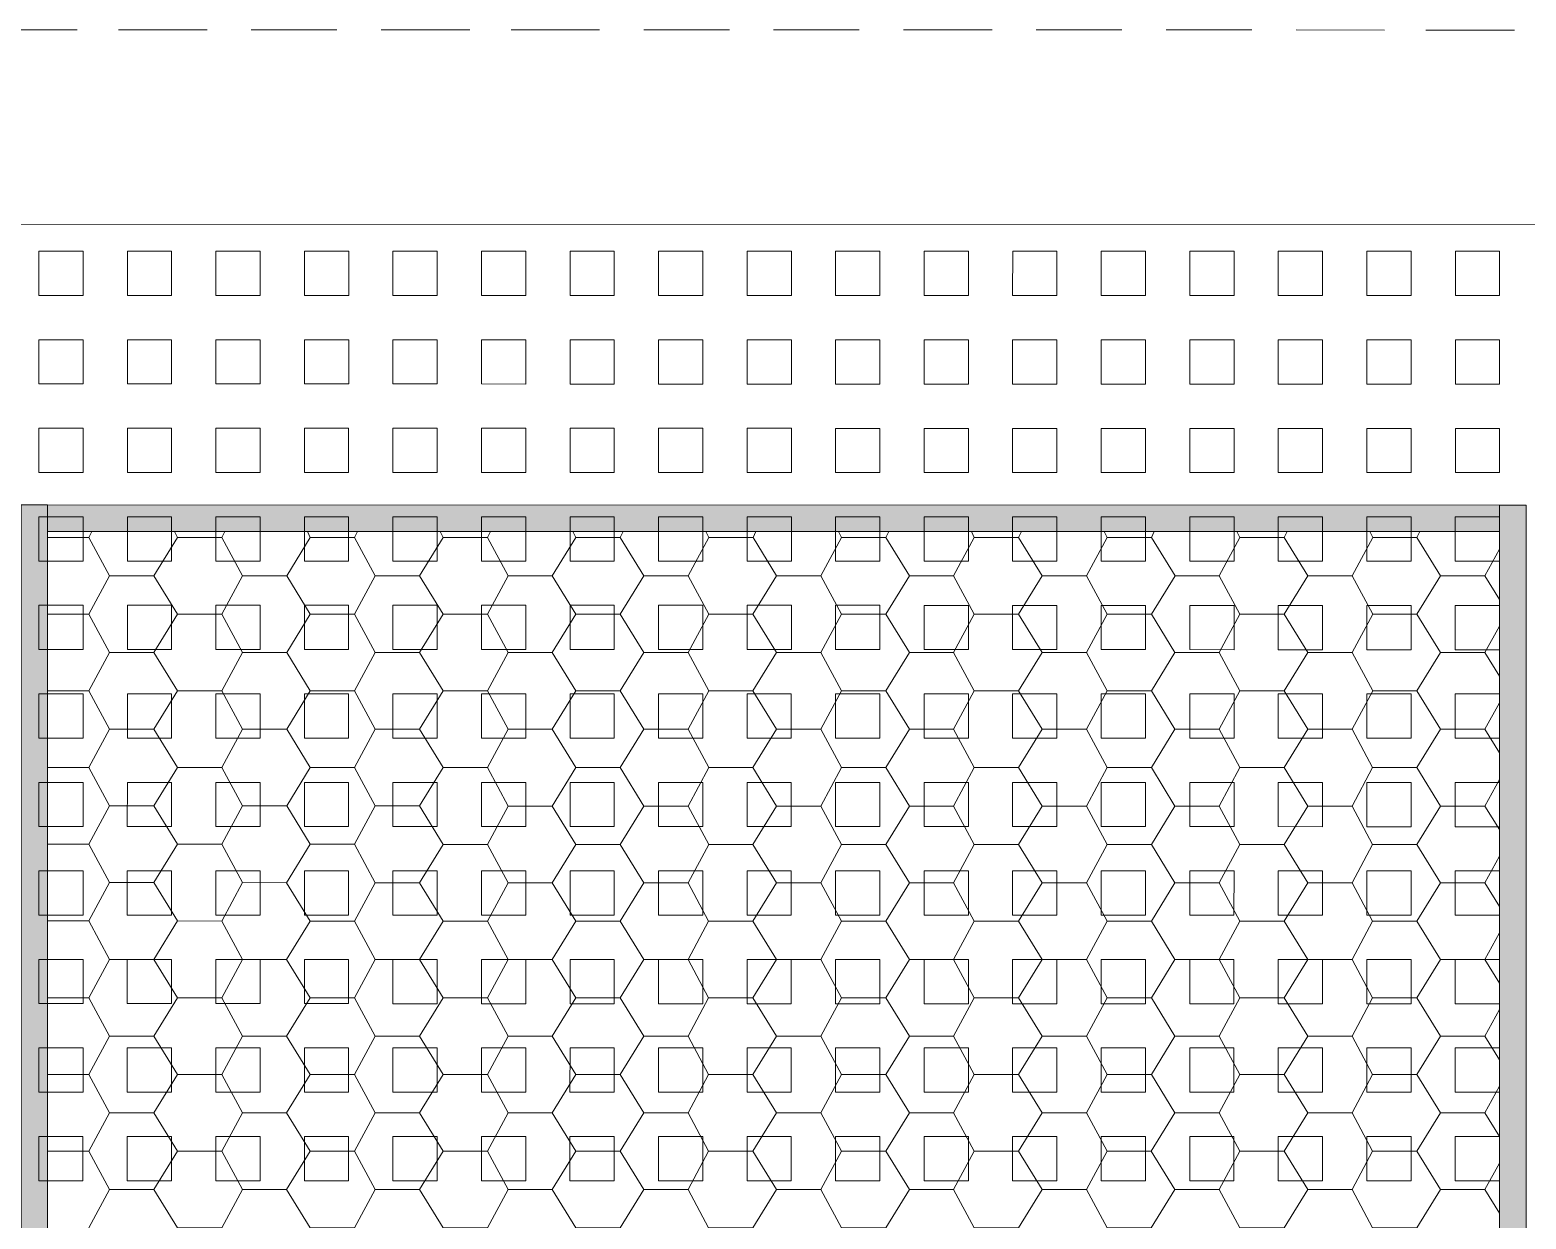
# Model space of a CAD drawing. Extents: x 3377 to 3790, y 1673 to 1846.
# Drawn here: x 3520.336 to 3522.481, y 1763.472 to 1765.177 of the extents above; entities that cross this region are included whole.
import ezdxf

# ---------------------------------------------------------------- set-up
doc = ezdxf.new("R2010")
doc.units = 0
doc.header["$LTSCALE"] = 2
doc.layers.add('PDF7_0', color=7, linetype='Continuous', true_color=0xc6c6c6)
doc.layers.add('PDF7_04-DETALHE', color=7, linetype='Continuous', true_color=0xc6c6c6)

msp = doc.modelspace()

# ---------------------------------------------------------------- linework, layer by layer
at = {"layer": 'PDF7_0', "color": 7, "lineweight": 0}
for points in [[(3520.3231, 1764.4959), (3520.3612, 1764.4959), (3520.3611, 1762.3971), (3520.323, 1762.3971)], [(3520.3611, 1762.3971), (3520.3612, 1764.4959)], [(3522.4431, 1764.4958), (3522.4431, 1764.4577), (3520.3612, 1764.4578), (3520.3612, 1764.4959)], [(3522.4431, 1764.4958), (3522.4812, 1764.4958), (3522.4811, 1762.3969), (3522.443, 1762.3969)]]:
    msp.add_lwpolyline(points, close=True, dxfattribs=at)
msp.add_lwpolyline([(3522.4431, 1764.4958), (3522.443, 1762.3969)], dxfattribs=at)
at = {"layer": 'PDF7_0', "lineweight": 0}
for points in [[(3520.3612, 1764.4494), (3520.4205, 1764.4494), (3520.4501, 1764.3943), (3520.5136, 1764.3943), (3520.5474, 1764.4493)], [(3520.4205, 1764.4494), (3520.4247, 1764.4578)], [(3520.5432, 1764.4578), (3520.5474, 1764.4493), (3520.6109, 1764.4493), (3520.6151, 1764.4578)], [(3520.6109, 1764.4493), (3520.6405, 1764.3943), (3520.704, 1764.3943), (3520.7378, 1764.4493)], [(3520.7336, 1764.4578), (3520.7378, 1764.4493), (3520.8013, 1764.4493), (3520.8055, 1764.4578)], [(3520.8013, 1764.4493), (3520.8309, 1764.3943), (3520.8944, 1764.3943), (3520.9282, 1764.4493)], [(3520.924, 1764.4578), (3520.9282, 1764.4493), (3520.9917, 1764.4493), (3520.996, 1764.4578)], [(3520.9917, 1764.4493), (3521.0213, 1764.3943), (3521.0848, 1764.3943), (3521.1187, 1764.4493)], [(3521.1144, 1764.4578), (3521.1187, 1764.4493), (3521.1821, 1764.4493), (3521.1864, 1764.4578)], [(3521.1821, 1764.4493), (3521.216, 1764.3943), (3521.2795, 1764.3943), (3521.3091, 1764.4493)], [(3521.3048, 1764.4578), (3521.3091, 1764.4493), (3521.3726, 1764.4493), (3521.3768, 1764.4578)], [(3521.3726, 1764.4493), (3521.4064, 1764.3943), (3521.4699, 1764.3943), (3521.4995, 1764.4493)], [(3521.4953, 1764.4577), (3521.4995, 1764.4493), (3521.563, 1764.4493), (3521.5672, 1764.4577)], [(3521.563, 1764.4493), (3521.5968, 1764.3943), (3521.6603, 1764.3943), (3521.6899, 1764.4493)], [(3521.6857, 1764.4577), (3521.6899, 1764.4493), (3521.7534, 1764.4493), (3521.7576, 1764.4577)], [(3521.7534, 1764.4493), (3521.7872, 1764.3943), (3521.8507, 1764.3942), (3521.8803, 1764.4493)], [(3521.8761, 1764.4577), (3521.8803, 1764.4493), (3521.9438, 1764.4493), (3521.948, 1764.4577)], [(3521.9438, 1764.4493), (3521.9777, 1764.3942), (3522.0411, 1764.3942), (3522.0707, 1764.4492)], [(3522.0665, 1764.4577), (3522.0707, 1764.4492), (3522.1342, 1764.4492), (3522.1385, 1764.4577)], [(3522.1342, 1764.4492), (3522.1681, 1764.3942), (3522.2315, 1764.3942), (3522.2612, 1764.4492)], [(3522.2569, 1764.4577), (3522.2612, 1764.4492), (3522.3246, 1764.4492), (3522.3289, 1764.4577)], [(3522.3246, 1764.4492), (3522.3585, 1764.3942), (3522.422, 1764.3942), (3522.4431, 1764.3604)], [(3522.422, 1764.3942), (3522.4431, 1764.4323)], [(3520.4205, 1764.3393), (3520.4501, 1764.3943)], [(3520.5136, 1764.3943), (3520.5474, 1764.3393), (3520.6109, 1764.3393), (3520.6405, 1764.3943)], [(3520.704, 1764.3943), (3520.7378, 1764.3393), (3520.8013, 1764.3393), (3520.8309, 1764.3943)], [(3520.8944, 1764.3943), (3520.9282, 1764.3393), (3520.9917, 1764.3393), (3521.0213, 1764.3943)], [(3521.0848, 1764.3943), (3521.1187, 1764.3393), (3521.1821, 1764.3393), (3521.216, 1764.3943)], [(3521.2795, 1764.3943), (3521.3091, 1764.3393), (3521.3725, 1764.3393), (3521.4064, 1764.3943)], [(3521.4699, 1764.3943), (3521.4995, 1764.3393), (3521.563, 1764.3393), (3521.5968, 1764.3943)], [(3521.6603, 1764.3943), (3521.6899, 1764.3392), (3521.7534, 1764.3392), (3521.7872, 1764.3943)], [(3521.8507, 1764.3942), (3521.8803, 1764.3392), (3521.9438, 1764.3392), (3521.9777, 1764.3942)], [(3522.0411, 1764.3942), (3522.0707, 1764.3392), (3522.1342, 1764.3392), (3522.1681, 1764.3942)], [(3522.2315, 1764.3942), (3522.2612, 1764.3392), (3522.3246, 1764.3392), (3522.3585, 1764.3942)], [(3520.3612, 1764.3393), (3520.4205, 1764.3393), (3520.4501, 1764.2843), (3520.5135, 1764.2843), (3520.5474, 1764.3393)], [(3520.6109, 1764.3393), (3520.6405, 1764.2843), (3520.704, 1764.2843), (3520.7378, 1764.3393)], [(3520.8013, 1764.3393), (3520.8309, 1764.2843), (3520.8944, 1764.2843), (3520.9282, 1764.3393)], [(3520.9917, 1764.3393), (3521.0213, 1764.2843), (3521.0848, 1764.2843), (3521.1187, 1764.3393)], [(3521.1821, 1764.3393), (3521.216, 1764.2843), (3521.2794, 1764.2843), (3521.3091, 1764.3393)], [(3521.3725, 1764.3393), (3521.4064, 1764.2843), (3521.4699, 1764.2843), (3521.4995, 1764.3393)], [(3521.563, 1764.3393), (3521.5968, 1764.2842), (3521.6603, 1764.2842), (3521.6899, 1764.3392)], [(3521.7534, 1764.3392), (3521.7872, 1764.2842), (3521.8507, 1764.2842), (3521.8803, 1764.3392)], [(3521.9438, 1764.3392), (3521.9776, 1764.2842), (3522.0411, 1764.2842), (3522.0707, 1764.3392)], [(3522.1342, 1764.3392), (3522.1681, 1764.2842), (3522.2315, 1764.2842), (3522.2612, 1764.3392)], [(3522.3246, 1764.3392), (3522.3585, 1764.2842), (3522.422, 1764.2842), (3522.4431, 1764.2503)], [(3522.422, 1764.2842), (3522.4431, 1764.3223)], [(3520.4205, 1764.2293), (3520.4501, 1764.2843)], [(3520.5135, 1764.2843), (3520.5474, 1764.2293), (3520.6109, 1764.2293), (3520.6405, 1764.2843)], [(3520.704, 1764.2843), (3520.7378, 1764.2293), (3520.8013, 1764.2293), (3520.8309, 1764.2843)], [(3520.8944, 1764.2843), (3520.9282, 1764.2293), (3520.9917, 1764.2293), (3521.0213, 1764.2843)], [(3521.0848, 1764.2843), (3521.1186, 1764.2293), (3521.1821, 1764.2293), (3521.216, 1764.2843)], [(3521.2794, 1764.2843), (3521.3091, 1764.2293), (3521.3725, 1764.2293), (3521.4064, 1764.2843)], [(3521.4699, 1764.2843), (3521.4995, 1764.2292), (3521.563, 1764.2292), (3521.5968, 1764.2842)], [(3521.6603, 1764.2842), (3521.6899, 1764.2292), (3521.7534, 1764.2292), (3521.7872, 1764.2842)], [(3521.8507, 1764.2842), (3521.8803, 1764.2292), (3521.9438, 1764.2292), (3521.9776, 1764.2842)], [(3522.0411, 1764.2842), (3522.0707, 1764.2292), (3522.1342, 1764.2292), (3522.1681, 1764.2842)], [(3522.2315, 1764.2842), (3522.2612, 1764.2292), (3522.3246, 1764.2292), (3522.3585, 1764.2842)], [(3520.3612, 1764.2293), (3520.4205, 1764.2293), (3520.4501, 1764.1743), (3520.5135, 1764.1743), (3520.5474, 1764.2293)], [(3520.6109, 1764.2293), (3520.6405, 1764.1743), (3520.704, 1764.1743), (3520.7378, 1764.2293)], [(3520.8013, 1764.2293), (3520.8309, 1764.1743), (3520.8944, 1764.1743), (3520.9282, 1764.2293)], [(3520.9917, 1764.2293), (3521.0213, 1764.1743), (3521.0848, 1764.1743), (3521.1186, 1764.2293)], [(3521.1821, 1764.2293), (3521.216, 1764.1743), (3521.2794, 1764.1742), (3521.3091, 1764.2293)], [(3521.3725, 1764.2293), (3521.4064, 1764.1742), (3521.4699, 1764.1742), (3521.4995, 1764.2292)], [(3521.563, 1764.2292), (3521.5968, 1764.1742), (3521.6603, 1764.1742), (3521.6899, 1764.2292)], [(3521.7534, 1764.2292), (3521.7872, 1764.1742), (3521.8507, 1764.1742), (3521.8803, 1764.2292)], [(3521.9438, 1764.2292), (3521.9776, 1764.1742), (3522.0411, 1764.1742), (3522.0707, 1764.2292)], [(3522.1342, 1764.2292), (3522.1681, 1764.1742), (3522.2315, 1764.1742), (3522.2612, 1764.2292)], [(3522.3246, 1764.2292), (3522.3585, 1764.1742), (3522.4219, 1764.1742), (3522.4431, 1764.1403)], [(3522.4219, 1764.1742), (3522.4431, 1764.2123)], [(3520.4204, 1764.1193), (3520.4501, 1764.1743)], [(3520.5135, 1764.1743), (3520.5474, 1764.1193), (3520.6109, 1764.1193), (3520.6405, 1764.1743)], [(3520.704, 1764.1743), (3520.7378, 1764.1193), (3520.8013, 1764.1193), (3520.8309, 1764.1743)], [(3520.8944, 1764.1743), (3520.9282, 1764.1193), (3520.9917, 1764.1193), (3521.0213, 1764.1743)], [(3521.0848, 1764.1743), (3521.1186, 1764.1193), (3521.1821, 1764.1192), (3521.216, 1764.1743)], [(3521.2794, 1764.1742), (3521.3091, 1764.1192), (3521.3725, 1764.1192), (3521.4064, 1764.1742)], [(3521.4699, 1764.1742), (3521.4995, 1764.1192), (3521.5629, 1764.1192), (3521.5968, 1764.1742)], [(3521.6603, 1764.1742), (3521.6899, 1764.1192), (3521.7534, 1764.1192), (3521.7872, 1764.1742)], [(3521.8507, 1764.1742), (3521.8803, 1764.1192), (3521.9438, 1764.1192), (3521.9776, 1764.1742)], [(3522.0411, 1764.1742), (3522.0707, 1764.1192), (3522.1342, 1764.1192), (3522.1681, 1764.1742)], [(3522.2315, 1764.1742), (3522.2611, 1764.1192), (3522.3246, 1764.1192), (3522.3585, 1764.1742)], [(3520.3612, 1764.1193), (3520.4204, 1764.1193), (3520.4501, 1764.0643), (3520.5135, 1764.0643), (3520.5474, 1764.1193)], [(3520.6109, 1764.1193), (3520.6405, 1764.0643), (3520.704, 1764.0643), (3520.7378, 1764.1193)], [(3520.8013, 1764.1193), (3520.8309, 1764.0643), (3520.8944, 1764.0643), (3520.9282, 1764.1193)], [(3520.9917, 1764.1193), (3521.0213, 1764.0642), (3521.0848, 1764.0642), (3521.1186, 1764.1193)], [(3521.1821, 1764.1192), (3521.216, 1764.0642), (3521.2794, 1764.0642), (3521.3091, 1764.1192)], [(3521.3725, 1764.1192), (3521.4064, 1764.0642), (3521.4699, 1764.0642), (3521.4995, 1764.1192)], [(3521.5629, 1764.1192), (3521.5968, 1764.0642), (3521.6603, 1764.0642), (3521.6899, 1764.1192)], [(3521.7534, 1764.1192), (3521.7872, 1764.0642), (3521.8507, 1764.0642), (3521.8803, 1764.1192)], [(3521.9438, 1764.1192), (3521.9776, 1764.0642), (3522.0411, 1764.0642), (3522.0707, 1764.1192)], [(3522.1342, 1764.1192), (3522.168, 1764.0642), (3522.2315, 1764.0642), (3522.2611, 1764.1192)], [(3522.3246, 1764.1192), (3522.3585, 1764.0642), (3522.4219, 1764.0642), (3522.4431, 1764.0303)], [(3522.4219, 1764.0642), (3522.4431, 1764.1022)], [(3520.4204, 1764.0093), (3520.4501, 1764.0643)], [(3520.5135, 1764.0643), (3520.5474, 1764.0093), (3520.6109, 1764.0093), (3520.6405, 1764.0643)], [(3520.704, 1764.0643), (3520.7378, 1764.0093), (3520.8013, 1764.0093), (3520.8309, 1764.0643)], [(3520.8944, 1764.0643), (3520.9282, 1764.0092), (3520.9917, 1764.0092), (3521.0213, 1764.0642)], [(3521.0848, 1764.0642), (3521.1186, 1764.0092), (3521.1821, 1764.0092), (3521.216, 1764.0642)], [(3521.2794, 1764.0642), (3521.3091, 1764.0092), (3521.3725, 1764.0092), (3521.4064, 1764.0642)], [(3521.4699, 1764.0642), (3521.4995, 1764.0092), (3521.5629, 1764.0092), (3521.5968, 1764.0642)], [(3521.6603, 1764.0642), (3521.6899, 1764.0092), (3521.7534, 1764.0092), (3521.7872, 1764.0642)], [(3521.8507, 1764.0642), (3521.8803, 1764.0092), (3521.9438, 1764.0092), (3521.9776, 1764.0642)], [(3522.0411, 1764.0642), (3522.0707, 1764.0092), (3522.1342, 1764.0092), (3522.168, 1764.0642)], [(3522.2315, 1764.0642), (3522.2611, 1764.0092), (3522.3246, 1764.0092), (3522.3585, 1764.0642)], [(3520.3612, 1764.0093), (3520.4204, 1764.0093), (3520.4501, 1763.9543), (3520.5135, 1763.9543), (3520.5474, 1764.0093)], [(3520.6109, 1764.0093), (3520.6405, 1763.9543), (3520.7039, 1763.9542), (3520.7378, 1764.0093)], [(3520.8013, 1764.0093), (3520.8309, 1763.9542), (3520.8944, 1763.9542), (3520.9282, 1764.0092)], [(3520.9917, 1764.0092), (3521.0213, 1763.9542), (3521.0848, 1763.9542), (3521.1186, 1764.0092)], [(3521.1821, 1764.0092), (3521.216, 1763.9542), (3521.2794, 1763.9542), (3521.3091, 1764.0092)], [(3521.3725, 1764.0092), (3521.4064, 1763.9542), (3521.4698, 1763.9542), (3521.4995, 1764.0092)], [(3521.5629, 1764.0092), (3521.5968, 1763.9542), (3521.6603, 1763.9542), (3521.6899, 1764.0092)], [(3521.7534, 1764.0092), (3521.7872, 1763.9542), (3521.8507, 1763.9542), (3521.8803, 1764.0092)], [(3521.9438, 1764.0092), (3521.9776, 1763.9542), (3522.0411, 1763.9542), (3522.0707, 1764.0092)], [(3522.1342, 1764.0092), (3522.168, 1763.9542), (3522.2315, 1763.9541), (3522.2611, 1764.0092)], [(3522.3246, 1764.0092), (3522.3585, 1763.9541), (3522.4219, 1763.9541), (3522.4431, 1763.9203)], [(3522.4219, 1763.9541), (3522.4431, 1763.9922)], [(3520.4204, 1763.8993), (3520.4501, 1763.9543)], [(3520.5135, 1763.9543), (3520.5474, 1763.8993), (3520.6108, 1763.8992), (3520.6405, 1763.9543)], [(3520.7039, 1763.9542), (3520.7378, 1763.8992), (3520.8013, 1763.8992), (3520.8309, 1763.9542)], [(3520.8944, 1763.9542), (3520.9282, 1763.8992), (3520.9917, 1763.8992), (3521.0213, 1763.9542)], [(3521.0848, 1763.9542), (3521.1186, 1763.8992), (3521.1821, 1763.8992), (3521.216, 1763.9542)], [(3521.2794, 1763.9542), (3521.309, 1763.8992), (3521.3725, 1763.8992), (3521.4064, 1763.9542)], [(3521.4698, 1763.9542), (3521.4995, 1763.8992), (3521.5629, 1763.8992), (3521.5968, 1763.9542)], [(3521.6603, 1763.9542), (3521.6899, 1763.8992), (3521.7533, 1763.8992), (3521.7872, 1763.9542)], [(3521.8507, 1763.9542), (3521.8803, 1763.8992), (3521.9438, 1763.8992), (3521.9776, 1763.9542)], [(3522.0411, 1763.9542), (3522.0707, 1763.8991), (3522.1342, 1763.8991), (3522.168, 1763.9542)], [(3522.2315, 1763.9541), (3522.2611, 1763.8991), (3522.3246, 1763.8991), (3522.3585, 1763.9541)], [(3520.3612, 1763.8993), (3520.4204, 1763.8993), (3520.45, 1763.8442), (3520.5135, 1763.8442), (3520.5474, 1763.8993)], [(3520.6108, 1763.8992), (3520.6405, 1763.8442), (3520.7039, 1763.8442), (3520.7378, 1763.8992)], [(3520.8013, 1763.8992), (3520.8309, 1763.8442), (3520.8944, 1763.8442), (3520.9282, 1763.8992)], [(3520.9917, 1763.8992), (3521.0213, 1763.8442), (3521.0848, 1763.8442), (3521.1186, 1763.8992)], [(3521.1821, 1763.8992), (3521.2159, 1763.8442), (3521.2794, 1763.8442), (3521.309, 1763.8992)], [(3521.3725, 1763.8992), (3521.4064, 1763.8442), (3521.4698, 1763.8442), (3521.4995, 1763.8992)], [(3521.5629, 1763.8992), (3521.5968, 1763.8442), (3521.6603, 1763.8442), (3521.6899, 1763.8992)], [(3521.7533, 1763.8992), (3521.7872, 1763.8442), (3521.8507, 1763.8442), (3521.8803, 1763.8992)], [(3521.9438, 1763.8992), (3521.9776, 1763.8441), (3522.0411, 1763.8441), (3522.0707, 1763.8991)], [(3522.1342, 1763.8991), (3522.168, 1763.8441), (3522.2315, 1763.8441), (3522.2611, 1763.8991)], [(3522.3246, 1763.8991), (3522.3584, 1763.8441), (3522.4219, 1763.8441), (3522.4431, 1763.8103)], [(3522.4219, 1763.8441), (3522.4431, 1763.8822)], [(3520.4204, 1763.7892), (3520.45, 1763.8442)], [(3520.5135, 1763.8442), (3520.5474, 1763.7892), (3520.6108, 1763.7892), (3520.6405, 1763.8442)], [(3520.7039, 1763.8442), (3520.7378, 1763.7892), (3520.8013, 1763.7892), (3520.8309, 1763.8442)], [(3520.8944, 1763.8442), (3520.9282, 1763.7892), (3520.9917, 1763.7892), (3521.0213, 1763.8442)], [(3521.0848, 1763.8442), (3521.1186, 1763.7892), (3521.1821, 1763.7892), (3521.2159, 1763.8442)], [(3521.2794, 1763.8442), (3521.309, 1763.7892), (3521.3725, 1763.7892), (3521.4064, 1763.8442)], [(3521.4698, 1763.8442), (3521.4995, 1763.7892), (3521.5629, 1763.7892), (3521.5968, 1763.8442)], [(3521.6603, 1763.8442), (3521.6899, 1763.7892), (3521.7533, 1763.7892), (3521.7872, 1763.8442)], [(3521.8507, 1763.8442), (3521.8803, 1763.7891), (3521.9438, 1763.7891), (3521.9776, 1763.8441)], [(3522.0411, 1763.8441), (3522.0707, 1763.7891), (3522.1342, 1763.7891), (3522.168, 1763.8441)], [(3522.2315, 1763.8441), (3522.2611, 1763.7891), (3522.3246, 1763.7891), (3522.3584, 1763.8441)], [(3520.3612, 1763.7892), (3520.4204, 1763.7892), (3520.45, 1763.7342), (3520.5135, 1763.7342), (3520.5474, 1763.7892)], [(3520.6108, 1763.7892), (3520.6405, 1763.7342), (3520.7039, 1763.7342), (3520.7378, 1763.7892)], [(3520.8013, 1763.7892), (3520.8309, 1763.7342), (3520.8943, 1763.7342), (3520.9282, 1763.7892)], [(3520.9917, 1763.7892), (3521.0213, 1763.7342), (3521.0848, 1763.7342), (3521.1186, 1763.7892)], [(3521.1821, 1763.7892), (3521.2159, 1763.7342), (3521.2794, 1763.7342), (3521.309, 1763.7892)], [(3521.3725, 1763.7892), (3521.4064, 1763.7342), (3521.4698, 1763.7342), (3521.4995, 1763.7892)], [(3521.5629, 1763.7892), (3521.5968, 1763.7342), (3521.6602, 1763.7341), (3521.6899, 1763.7892)], [(3521.7533, 1763.7892), (3521.7872, 1763.7341), (3521.8507, 1763.7341), (3521.8803, 1763.7891)], [(3521.9438, 1763.7891), (3521.9776, 1763.7341), (3522.0411, 1763.7341), (3522.0707, 1763.7891)], [(3522.1342, 1763.7891), (3522.168, 1763.7341), (3522.2315, 1763.7341), (3522.2611, 1763.7891)], [(3522.3246, 1763.7891), (3522.3584, 1763.7341), (3522.4219, 1763.7341), (3522.4431, 1763.7002)], [(3522.4219, 1763.7341), (3522.4431, 1763.7722)], [(3520.4204, 1763.6792), (3520.45, 1763.7342)], [(3520.5135, 1763.7342), (3520.5474, 1763.6792), (3520.6108, 1763.6792), (3520.6405, 1763.7342)], [(3520.7039, 1763.7342), (3520.7378, 1763.6792), (3520.8012, 1763.6792), (3520.8309, 1763.7342)], [(3520.8943, 1763.7342), (3520.9282, 1763.6792), (3520.9917, 1763.6792), (3521.0213, 1763.7342)], [(3521.0848, 1763.7342), (3521.1186, 1763.6792), (3521.1821, 1763.6792), (3521.2159, 1763.7342)], [(3521.2794, 1763.7342), (3521.309, 1763.6792), (3521.3725, 1763.6792), (3521.4064, 1763.7342)], [(3521.4698, 1763.7342), (3521.4994, 1763.6791), (3521.5629, 1763.6791), (3521.5968, 1763.7342)], [(3521.6602, 1763.7341), (3521.6899, 1763.6791), (3521.7533, 1763.6791), (3521.7872, 1763.7341)], [(3521.8507, 1763.7341), (3521.8803, 1763.6791), (3521.9438, 1763.6791), (3521.9776, 1763.7341)], [(3522.0411, 1763.7341), (3522.0707, 1763.6791), (3522.1342, 1763.6791), (3522.168, 1763.7341)], [(3522.2315, 1763.7341), (3522.2611, 1763.6791), (3522.3246, 1763.6791), (3522.3584, 1763.7341)], [(3520.3612, 1763.6792), (3520.4204, 1763.6792), (3520.45, 1763.6242), (3520.5135, 1763.6242), (3520.5474, 1763.6792)], [(3520.6108, 1763.6792), (3520.6404, 1763.6242), (3520.7039, 1763.6242), (3520.7378, 1763.6792)], [(3520.8012, 1763.6792), (3520.8309, 1763.6242), (3520.8943, 1763.6242), (3520.9282, 1763.6792)], [(3520.9917, 1763.6792), (3521.0213, 1763.6242), (3521.0848, 1763.6242), (3521.1186, 1763.6792)], [(3521.1821, 1763.6792), (3521.2159, 1763.6242), (3521.2794, 1763.6242), (3521.309, 1763.6792)], [(3521.3725, 1763.6792), (3521.4063, 1763.6241), (3521.4698, 1763.6241), (3521.4994, 1763.6791)], [(3521.5629, 1763.6791), (3521.5968, 1763.6241), (3521.6602, 1763.6241), (3521.6899, 1763.6791)], [(3521.7533, 1763.6791), (3521.7872, 1763.6241), (3521.8507, 1763.6241), (3521.8803, 1763.6791)], [(3521.9438, 1763.6791), (3521.9776, 1763.6241), (3522.0411, 1763.6241), (3522.0707, 1763.6791)], [(3522.1342, 1763.6791), (3522.168, 1763.6241), (3522.2315, 1763.6241), (3522.2611, 1763.6791)], [(3522.3246, 1763.6791), (3522.3584, 1763.6241), (3522.4219, 1763.6241), (3522.4431, 1763.5902)], [(3522.4219, 1763.6241), (3522.4431, 1763.6622)], [(3520.4204, 1763.5692), (3520.45, 1763.6242)], [(3520.5135, 1763.6242), (3520.5474, 1763.5692), (3520.6108, 1763.5692), (3520.6404, 1763.6242)], [(3520.7039, 1763.6242), (3520.7378, 1763.5692), (3520.8012, 1763.5692), (3520.8309, 1763.6242)], [(3520.8943, 1763.6242), (3520.9282, 1763.5692), (3520.9917, 1763.5692), (3521.0213, 1763.6242)], [(3521.0848, 1763.6242), (3521.1186, 1763.5692), (3521.1821, 1763.5692), (3521.2159, 1763.6242)], [(3521.2794, 1763.6242), (3521.309, 1763.5691), (3521.3725, 1763.5691), (3521.4063, 1763.6241)], [(3521.4698, 1763.6241), (3521.4994, 1763.5691), (3521.5629, 1763.5691), (3521.5968, 1763.6241)], [(3521.6602, 1763.6241), (3521.6899, 1763.5691), (3521.7533, 1763.5691), (3521.7872, 1763.6241)], [(3521.8507, 1763.6241), (3521.8803, 1763.5691), (3521.9437, 1763.5691), (3521.9776, 1763.6241)], [(3522.0411, 1763.6241), (3522.0707, 1763.5691), (3522.1342, 1763.5691), (3522.168, 1763.6241)], [(3522.2315, 1763.6241), (3522.2611, 1763.5691), (3522.3246, 1763.5691), (3522.3584, 1763.6241)], [(3520.3612, 1763.5692), (3520.4204, 1763.5692), (3520.45, 1763.5142), (3520.5135, 1763.5142), (3520.5474, 1763.5692)], [(3520.6108, 1763.5692), (3520.6404, 1763.5142), (3520.7039, 1763.5142), (3520.7378, 1763.5692)], [(3520.8012, 1763.5692), (3520.8309, 1763.5142), (3520.8943, 1763.5142), (3520.9282, 1763.5692)], [(3520.9917, 1763.5692), (3521.0213, 1763.5142), (3521.0847, 1763.5141), (3521.1186, 1763.5692)], [(3521.1821, 1763.5692), (3521.2159, 1763.5141), (3521.2794, 1763.5141), (3521.309, 1763.5691)], [(3521.3725, 1763.5691), (3521.4063, 1763.5141), (3521.4698, 1763.5141), (3521.4994, 1763.5691)], [(3521.5629, 1763.5691), (3521.5968, 1763.5141), (3521.6602, 1763.5141), (3521.6899, 1763.5691)], [(3521.7533, 1763.5691), (3521.7872, 1763.5141), (3521.8506, 1763.5141), (3521.8803, 1763.5691)], [(3521.9437, 1763.5691), (3521.9776, 1763.5141), (3522.0411, 1763.5141), (3522.0707, 1763.5691)], [(3522.1342, 1763.5691), (3522.168, 1763.5141), (3522.2315, 1763.5141), (3522.2611, 1763.5691)], [(3522.3246, 1763.5691), (3522.3584, 1763.5141), (3522.4219, 1763.5141), (3522.4431, 1763.4802)], [(3522.4219, 1763.5141), (3522.4431, 1763.5521)], [(3520.4204, 1763.4592), (3520.45, 1763.5142)], [(3520.5135, 1763.5142), (3520.5473, 1763.4592), (3520.6108, 1763.4592), (3520.6404, 1763.5142)], [(3520.7039, 1763.5142), (3520.7378, 1763.4592), (3520.8012, 1763.4592), (3520.8309, 1763.5142)], [(3520.8943, 1763.5142), (3520.9282, 1763.4592), (3520.9917, 1763.4591), (3521.0213, 1763.5142)], [(3521.0847, 1763.5141), (3521.1186, 1763.4591), (3521.1821, 1763.4591), (3521.2159, 1763.5141)], [(3521.2794, 1763.5141), (3521.309, 1763.4591), (3521.3725, 1763.4591), (3521.4063, 1763.5141)], [(3521.4698, 1763.5141), (3521.4994, 1763.4591), (3521.5629, 1763.4591), (3521.5968, 1763.5141)], [(3521.6602, 1763.5141), (3521.6898, 1763.4591), (3521.7533, 1763.4591), (3521.7872, 1763.5141)], [(3521.8506, 1763.5141), (3521.8803, 1763.4591), (3521.9437, 1763.4591), (3521.9776, 1763.5141)], [(3522.0411, 1763.5141), (3522.0707, 1763.4591), (3522.1342, 1763.4591), (3522.168, 1763.5141)], [(3522.2315, 1763.5141), (3522.2611, 1763.4591), (3522.3246, 1763.4591), (3522.3584, 1763.5141)]]:
    msp.add_lwpolyline(points, dxfattribs=at)
at = {"layer": 'PDF7_0', "color": 9, "true_color": 0xc1c1c1, "transparency": 33554559}
for points in [[(3520.3231, 1764.4959), (3520.3611, 1762.3971), (3520.323, 1762.3971)], [(3520.3612, 1764.4959), (3520.3231, 1764.4959), (3520.3611, 1762.3971)], [(3522.4431, 1764.4958), (3520.3612, 1764.4959), (3522.4431, 1764.4577)], [(3520.3612, 1764.4959), (3522.4431, 1764.4577), (3520.3612, 1764.4578)], [(3522.4431, 1764.4958), (3522.4811, 1762.3969), (3522.443, 1762.3969)], [(3522.4812, 1764.4958), (3522.4431, 1764.4958), (3522.4811, 1762.3969)]]:
    msp.add_solid(points, dxfattribs=at)
at = {"layer": 'PDF7_04-DETALHE', "color": 7, "lineweight": 0}
for points in [[(3520.4036, 1765.1772), (3520.2766, 1765.1772)], [(3520.5898, 1765.1772), (3520.4628, 1765.1772)], [(3520.776, 1765.1771), (3520.6532, 1765.1772)], [(3520.9664, 1765.1771), (3520.8394, 1765.1771)], [(3521.1526, 1765.1771), (3521.0256, 1765.1771)], [(3521.3387, 1765.1771), (3521.216, 1765.1771)], [(3521.5249, 1765.1771), (3521.4022, 1765.1771)], [(3521.7154, 1765.1771), (3521.5884, 1765.1771)], [(3521.9015, 1765.1771), (3521.7788, 1765.1771)], [(3522.0877, 1765.1771), (3521.965, 1765.1771)], [(3522.2781, 1765.177), (3522.1512, 1765.1771)], [(3522.4643, 1765.177), (3522.3374, 1765.177)]]:
    msp.add_lwpolyline(points, dxfattribs=at)
at = {"layer": 'PDF7_04-DETALHE', "lineweight": 0}
msp.add_lwpolyline([(3519.8068, 1762.3971), (3519.8069, 1764.8979), (3525.3544, 1764.8976), (3525.3542, 1762.3968)], dxfattribs=at)
for points in [[(3520.412, 1764.8598), (3520.412, 1764.7963), (3520.3486, 1764.7963), (3520.3486, 1764.8598)], [(3520.539, 1764.8598), (3520.539, 1764.7963), (3520.4755, 1764.7963), (3520.4755, 1764.8598)], [(3520.6659, 1764.8598), (3520.6659, 1764.7963), (3520.6024, 1764.7963), (3520.6024, 1764.8598)], [(3520.7929, 1764.8598), (3520.7929, 1764.7963), (3520.7294, 1764.7963), (3520.7294, 1764.8598)], [(3520.9198, 1764.8598), (3520.9198, 1764.7963), (3520.8563, 1764.7963), (3520.8563, 1764.8598)], [(3521.0468, 1764.8598), (3521.0468, 1764.7963), (3520.9833, 1764.7963), (3520.9833, 1764.8598)], [(3521.1737, 1764.8598), (3521.1737, 1764.7963), (3521.1102, 1764.7963), (3521.1102, 1764.8598)], [(3521.3006, 1764.8597), (3521.3006, 1764.7963), (3521.2372, 1764.7963), (3521.2372, 1764.8598)], [(3521.4276, 1764.8597), (3521.4276, 1764.7963), (3521.3641, 1764.7963), (3521.3641, 1764.8597)], [(3521.5545, 1764.8597), (3521.5545, 1764.7963), (3521.4911, 1764.7963), (3521.4911, 1764.8597)], [(3521.6815, 1764.8597), (3521.6815, 1764.7963), (3521.618, 1764.7963), (3521.618, 1764.8597)], [(3521.8084, 1764.8597), (3521.8084, 1764.7962), (3521.7449, 1764.7962), (3521.745, 1764.8597)], [(3521.9354, 1764.8597), (3521.9354, 1764.7962), (3521.8719, 1764.7962), (3521.8719, 1764.8597)], [(3522.0623, 1764.8597), (3522.0623, 1764.7962), (3521.9988, 1764.7962), (3521.9988, 1764.8597)], [(3522.1893, 1764.8597), (3522.1893, 1764.7962), (3522.1258, 1764.7962), (3522.1258, 1764.8597)], [(3522.3162, 1764.8597), (3522.3162, 1764.7962), (3522.2527, 1764.7962), (3522.2527, 1764.8597)], [(3522.4431, 1764.8597), (3522.4431, 1764.7962), (3522.3797, 1764.7962), (3522.3797, 1764.8597)], [(3520.412, 1764.7329), (3520.412, 1764.6694), (3520.3485, 1764.6694), (3520.3486, 1764.7329)], [(3520.539, 1764.7329), (3520.539, 1764.6694), (3520.4755, 1764.6694), (3520.4755, 1764.7329)], [(3520.6659, 1764.7328), (3520.6659, 1764.6694), (3520.6024, 1764.6694), (3520.6024, 1764.7329)], [(3520.7929, 1764.7328), (3520.7929, 1764.6694), (3520.7294, 1764.6694), (3520.7294, 1764.7328)], [(3520.9198, 1764.7328), (3520.9198, 1764.6694), (3520.8563, 1764.6694), (3520.8563, 1764.7328)], [(3521.0467, 1764.7328), (3521.0467, 1764.6693), (3520.9833, 1764.6694), (3520.9833, 1764.7328)], [(3521.1737, 1764.7328), (3521.1737, 1764.6693), (3521.1102, 1764.6693), (3521.1102, 1764.7328)], [(3521.3006, 1764.7328), (3521.3006, 1764.6693), (3521.2372, 1764.6693), (3521.2372, 1764.7328)], [(3521.4276, 1764.7328), (3521.4276, 1764.6693), (3521.3641, 1764.6693), (3521.3641, 1764.7328)], [(3521.5545, 1764.7328), (3521.5545, 1764.6693), (3521.491, 1764.6693), (3521.4911, 1764.7328)], [(3521.6815, 1764.7328), (3521.6815, 1764.6693), (3521.618, 1764.6693), (3521.618, 1764.7328)], [(3521.8084, 1764.7328), (3521.8084, 1764.6693), (3521.7449, 1764.6693), (3521.7449, 1764.7328)], [(3521.9354, 1764.7328), (3521.9354, 1764.6693), (3521.8719, 1764.6693), (3521.8719, 1764.7328)], [(3522.0623, 1764.7328), (3522.0623, 1764.6693), (3521.9988, 1764.6693), (3521.9988, 1764.7328)], [(3522.1892, 1764.7327), (3522.1892, 1764.6693), (3522.1258, 1764.6693), (3522.1258, 1764.7327)], [(3522.3162, 1764.7327), (3522.3162, 1764.6693), (3522.2527, 1764.6693), (3522.2527, 1764.7327)], [(3522.4431, 1764.7327), (3522.4431, 1764.6693), (3522.3797, 1764.6693), (3522.3797, 1764.7327)], [(3520.412, 1764.6059), (3520.412, 1764.5424), (3520.3485, 1764.5425), (3520.3485, 1764.6059)], [(3520.539, 1764.6059), (3520.539, 1764.5424), (3520.4755, 1764.5424), (3520.4755, 1764.6059)], [(3520.6659, 1764.6059), (3520.6659, 1764.5424), (3520.6024, 1764.5424), (3520.6024, 1764.6059)], [(3520.7928, 1764.6059), (3520.7928, 1764.5424), (3520.7294, 1764.5424), (3520.7294, 1764.6059)], [(3520.9198, 1764.6059), (3520.9198, 1764.5424), (3520.8563, 1764.5424), (3520.8563, 1764.6059)], [(3521.0467, 1764.6059), (3521.0467, 1764.5424), (3520.9833, 1764.5424), (3520.9833, 1764.6059)], [(3521.1737, 1764.6059), (3521.1737, 1764.5424), (3521.1102, 1764.5424), (3521.1102, 1764.6059)], [(3521.3006, 1764.6059), (3521.3006, 1764.5424), (3521.2372, 1764.5424), (3521.2372, 1764.6059)], [(3521.4276, 1764.6059), (3521.4276, 1764.5424), (3521.3641, 1764.5424), (3521.3641, 1764.6059)], [(3521.5545, 1764.6058), (3521.5545, 1764.5424), (3521.491, 1764.5424), (3521.491, 1764.6058)], [(3521.6815, 1764.6058), (3521.6815, 1764.5424), (3521.618, 1764.5424), (3521.618, 1764.6058)], [(3521.8084, 1764.6058), (3521.8084, 1764.5424), (3521.7449, 1764.5424), (3521.7449, 1764.6058)], [(3521.9354, 1764.6058), (3521.9353, 1764.5423), (3521.8719, 1764.5423), (3521.8719, 1764.6058)], [(3522.0623, 1764.6058), (3522.0623, 1764.5423), (3521.9988, 1764.5423), (3521.9988, 1764.6058)], [(3522.1892, 1764.6058), (3522.1892, 1764.5423), (3522.1258, 1764.5423), (3522.1258, 1764.6058)], [(3522.3162, 1764.6058), (3522.3162, 1764.5423), (3522.2527, 1764.5423), (3522.2527, 1764.6058)], [(3522.4431, 1764.6058), (3522.4431, 1764.5423), (3522.3797, 1764.5423), (3522.3797, 1764.6058)], [(3520.412, 1764.479), (3520.412, 1764.4155), (3520.3485, 1764.4155), (3520.3485, 1764.479)], [(3520.539, 1764.479), (3520.5389, 1764.4155), (3520.4755, 1764.4155), (3520.4755, 1764.479)], [(3520.6659, 1764.479), (3520.6659, 1764.4155), (3520.6024, 1764.4155), (3520.6024, 1764.479)], [(3520.7928, 1764.4789), (3520.7928, 1764.4155), (3520.7294, 1764.4155), (3520.7294, 1764.479)], [(3520.9198, 1764.4789), (3520.9198, 1764.4155), (3520.8563, 1764.4155), (3520.8563, 1764.4789)], [(3521.0467, 1764.4789), (3521.0467, 1764.4155), (3520.9833, 1764.4155), (3520.9833, 1764.4789)], [(3521.1737, 1764.4789), (3521.1737, 1764.4155), (3521.1102, 1764.4155), (3521.1102, 1764.4789)], [(3521.3006, 1764.4789), (3521.3006, 1764.4154), (3521.2371, 1764.4154), (3521.2371, 1764.4789)], [(3521.4276, 1764.4789), (3521.4276, 1764.4154), (3521.3641, 1764.4154), (3521.3641, 1764.4789)], [(3521.5545, 1764.4789), (3521.5545, 1764.4154), (3521.491, 1764.4154), (3521.491, 1764.4789)], [(3521.6815, 1764.4789), (3521.6814, 1764.4154), (3521.618, 1764.4154), (3521.618, 1764.4789)], [(3521.8084, 1764.4789), (3521.8084, 1764.4154), (3521.7449, 1764.4154), (3521.7449, 1764.4789)], [(3521.9353, 1764.4789), (3521.9353, 1764.4154), (3521.8719, 1764.4154), (3521.8719, 1764.4789)], [(3522.0623, 1764.4789), (3522.0623, 1764.4154), (3521.9988, 1764.4154), (3521.9988, 1764.4789)], [(3522.1892, 1764.4789), (3522.1892, 1764.4154), (3522.1258, 1764.4154), (3522.1258, 1764.4789)], [(3522.3162, 1764.4788), (3522.3162, 1764.4154), (3522.2527, 1764.4154), (3522.2527, 1764.4789)], [(3522.4431, 1764.4788), (3522.4431, 1764.4154), (3522.3796, 1764.4154), (3522.3796, 1764.4788)], [(3520.412, 1764.352), (3520.412, 1764.2886), (3520.3485, 1764.2886), (3520.3485, 1764.352)], [(3520.5389, 1764.352), (3520.5389, 1764.2885), (3520.4755, 1764.2886), (3520.4755, 1764.352)], [(3520.6659, 1764.352), (3520.6659, 1764.2885), (3520.6024, 1764.2885), (3520.6024, 1764.352)], [(3520.7928, 1764.352), (3520.7928, 1764.2885), (3520.7294, 1764.2885), (3520.7294, 1764.352)], [(3520.9198, 1764.352), (3520.9198, 1764.2885), (3520.8563, 1764.2885), (3520.8563, 1764.352)], [(3521.0467, 1764.352), (3521.0467, 1764.2885), (3520.9832, 1764.2885), (3520.9832, 1764.352)], [(3521.1737, 1764.352), (3521.1737, 1764.2885), (3521.1102, 1764.2885), (3521.1102, 1764.352)], [(3521.3006, 1764.352), (3521.3006, 1764.2885), (3521.2371, 1764.2885), (3521.2371, 1764.352)], [(3521.4276, 1764.352), (3521.4276, 1764.2885), (3521.3641, 1764.2885), (3521.3641, 1764.352)], [(3521.5545, 1764.352), (3521.5545, 1764.2885), (3521.491, 1764.2885), (3521.491, 1764.352)], [(3521.6814, 1764.3519), (3521.6814, 1764.2885), (3521.618, 1764.2885), (3521.618, 1764.3519)], [(3521.8084, 1764.3519), (3521.8084, 1764.2885), (3521.7449, 1764.2885), (3521.7449, 1764.3519)], [(3521.9353, 1764.3519), (3521.9353, 1764.2885), (3521.8719, 1764.2885), (3521.8719, 1764.3519)], [(3522.0623, 1764.3519), (3522.0623, 1764.2884), (3521.9988, 1764.2885), (3521.9988, 1764.3519)], [(3522.1892, 1764.3519), (3522.1892, 1764.2884), (3522.1257, 1764.2884), (3522.1258, 1764.3519)], [(3522.3162, 1764.3519), (3522.3162, 1764.2884), (3522.2527, 1764.2884), (3522.2527, 1764.3519)], [(3522.4431, 1764.3519), (3522.4431, 1764.2884), (3522.3796, 1764.2884), (3522.3796, 1764.3519)], [(3520.412, 1764.2251), (3520.412, 1764.1616), (3520.3485, 1764.1616), (3520.3485, 1764.2251)], [(3520.5389, 1764.2251), (3520.5389, 1764.1616), (3520.4755, 1764.1616), (3520.4755, 1764.2251)], [(3520.6659, 1764.2251), (3520.6659, 1764.1616), (3520.6024, 1764.1616), (3520.6024, 1764.2251)], [(3520.7928, 1764.2251), (3520.7928, 1764.1616), (3520.7293, 1764.1616), (3520.7294, 1764.2251)], [(3520.9198, 1764.2251), (3520.9198, 1764.1616), (3520.8563, 1764.1616), (3520.8563, 1764.2251)], [(3521.0467, 1764.225), (3521.0467, 1764.1616), (3520.9832, 1764.1616), (3520.9832, 1764.225)], [(3521.1737, 1764.225), (3521.1737, 1764.1616), (3521.1102, 1764.1616), (3521.1102, 1764.225)], [(3521.3006, 1764.225), (3521.3006, 1764.1616), (3521.2371, 1764.1616), (3521.2371, 1764.225)], [(3521.4275, 1764.225), (3521.4275, 1764.1615), (3521.3641, 1764.1615), (3521.3641, 1764.225)], [(3521.5545, 1764.225), (3521.5545, 1764.1615), (3521.491, 1764.1615), (3521.491, 1764.225)], [(3521.6814, 1764.225), (3521.6814, 1764.1615), (3521.618, 1764.1615), (3521.618, 1764.225)], [(3521.8084, 1764.225), (3521.8084, 1764.1615), (3521.7449, 1764.1615), (3521.7449, 1764.225)], [(3521.9353, 1764.225), (3521.9353, 1764.1615), (3521.8718, 1764.1615), (3521.8719, 1764.225)], [(3522.0623, 1764.225), (3522.0623, 1764.1615), (3521.9988, 1764.1615), (3521.9988, 1764.225)], [(3522.1892, 1764.225), (3522.1892, 1764.1615), (3522.1257, 1764.1615), (3522.1257, 1764.225)], [(3522.3162, 1764.225), (3522.3162, 1764.1615), (3522.2527, 1764.1615), (3522.2527, 1764.225)], [(3522.4431, 1764.2249), (3522.4431, 1764.1615), (3522.3796, 1764.1615), (3522.3796, 1764.225)], [(3520.412, 1764.0981), (3520.412, 1764.0347), (3520.3485, 1764.0347), (3520.3485, 1764.0981)], [(3520.5389, 1764.0981), (3520.5389, 1764.0347), (3520.4754, 1764.0347), (3520.4755, 1764.0981)], [(3520.6659, 1764.0981), (3520.6659, 1764.0347), (3520.6024, 1764.0347), (3520.6024, 1764.0981)], [(3520.7928, 1764.0981), (3520.7928, 1764.0346), (3520.7293, 1764.0346), (3520.7293, 1764.0981)], [(3520.9198, 1764.0981), (3520.9198, 1764.0346), (3520.8563, 1764.0346), (3520.8563, 1764.0981)], [(3521.0467, 1764.0981), (3521.0467, 1764.0346), (3520.9832, 1764.0346), (3520.9832, 1764.0981)], [(3521.1736, 1764.0981), (3521.1736, 1764.0346), (3521.1102, 1764.0346), (3521.1102, 1764.0981)], [(3521.3006, 1764.0981), (3521.3006, 1764.0346), (3521.2371, 1764.0346), (3521.2371, 1764.0981)], [(3521.4275, 1764.0981), (3521.4275, 1764.0346), (3521.3641, 1764.0346), (3521.3641, 1764.0981)], [(3521.5545, 1764.0981), (3521.5545, 1764.0346), (3521.491, 1764.0346), (3521.491, 1764.0981)], [(3521.6814, 1764.0981), (3521.6814, 1764.0346), (3521.618, 1764.0346), (3521.618, 1764.0981)], [(3521.8084, 1764.098), (3521.8084, 1764.0346), (3521.7449, 1764.0346), (3521.7449, 1764.0981)], [(3521.9353, 1764.098), (3521.9353, 1764.0346), (3521.8718, 1764.0346), (3521.8718, 1764.098)], [(3522.0623, 1764.098), (3522.0623, 1764.0346), (3521.9988, 1764.0346), (3521.9988, 1764.098)], [(3522.1892, 1764.098), (3522.1892, 1764.0345), (3522.1257, 1764.0346), (3522.1257, 1764.098)], [(3522.3162, 1764.098), (3522.3161, 1764.0345), (3522.2527, 1764.0345), (3522.2527, 1764.098)], [(3522.4431, 1764.098), (3522.4431, 1764.0345), (3522.3796, 1764.0345), (3522.3796, 1764.098)], [(3520.412, 1763.9712), (3520.412, 1763.9077), (3520.3485, 1763.9077), (3520.3485, 1763.9712)], [(3520.5389, 1763.9712), (3520.5389, 1763.9077), (3520.4754, 1763.9077), (3520.4754, 1763.9712)], [(3520.6659, 1763.9712), (3520.6659, 1763.9077), (3520.6024, 1763.9077), (3520.6024, 1763.9712)], [(3520.7928, 1763.9712), (3520.7928, 1763.9077), (3520.7293, 1763.9077), (3520.7293, 1763.9712)], [(3520.9198, 1763.9712), (3520.9197, 1763.9077), (3520.8563, 1763.9077), (3520.8563, 1763.9712)], [(3521.0467, 1763.9712), (3521.0467, 1763.9077), (3520.9832, 1763.9077), (3520.9832, 1763.9712)], [(3521.1736, 1763.9711), (3521.1736, 1763.9077), (3521.1102, 1763.9077), (3521.1102, 1763.9711)], [(3521.3006, 1763.9711), (3521.3006, 1763.9077), (3521.2371, 1763.9077), (3521.2371, 1763.9711)], [(3521.4275, 1763.9711), (3521.4275, 1763.9077), (3521.3641, 1763.9077), (3521.3641, 1763.9711)], [(3521.5545, 1763.9711), (3521.5545, 1763.9076), (3521.491, 1763.9077), (3521.491, 1763.9711)], [(3521.6814, 1763.9711), (3521.6814, 1763.9076), (3521.6179, 1763.9076), (3521.6179, 1763.9711)], [(3521.8084, 1763.9711), (3521.8084, 1763.9076), (3521.7449, 1763.9076), (3521.7449, 1763.9711)], [(3521.9353, 1763.9711), (3521.9353, 1763.9076), (3521.8718, 1763.9076), (3521.8718, 1763.9711)], [(3522.0623, 1763.9711), (3522.0622, 1763.9076), (3521.9988, 1763.9076), (3521.9988, 1763.9711)], [(3522.1892, 1763.9711), (3522.1892, 1763.9076), (3522.1257, 1763.9076), (3522.1257, 1763.9711)], [(3522.3161, 1763.9711), (3522.3161, 1763.9076), (3522.2527, 1763.9076), (3522.2527, 1763.9711)], [(3522.4431, 1763.9711), (3522.4431, 1763.9076), (3522.3796, 1763.9076), (3522.3796, 1763.9711)], [(3520.412, 1763.8443), (3520.412, 1763.7808), (3520.3485, 1763.7808), (3520.3485, 1763.8443)], [(3520.5389, 1763.8442), (3520.5389, 1763.7808), (3520.4754, 1763.7808), (3520.4754, 1763.8442)], [(3520.6659, 1763.8442), (3520.6658, 1763.7808), (3520.6024, 1763.7808), (3520.6024, 1763.8442)], [(3520.7928, 1763.8442), (3520.7928, 1763.7808), (3520.7293, 1763.7808), (3520.7293, 1763.8442)], [(3520.9197, 1763.8442), (3520.9197, 1763.7807), (3520.8563, 1763.7807), (3520.8563, 1763.8442)], [(3521.0467, 1763.8442), (3521.0467, 1763.7807), (3520.9832, 1763.7807), (3520.9832, 1763.8442)], [(3521.1736, 1763.8442), (3521.1736, 1763.7807), (3521.1102, 1763.7807), (3521.1102, 1763.8442)], [(3521.3006, 1763.8442), (3521.3006, 1763.7807), (3521.2371, 1763.7807), (3521.2371, 1763.8442)], [(3521.4275, 1763.8442), (3521.4275, 1763.7807), (3521.364, 1763.7807), (3521.364, 1763.8442)], [(3521.5545, 1763.8442), (3521.5545, 1763.7807), (3521.491, 1763.7807), (3521.491, 1763.8442)], [(3521.6814, 1763.8442), (3521.6814, 1763.7807), (3521.6179, 1763.7807), (3521.6179, 1763.8442)], [(3521.8084, 1763.8442), (3521.8084, 1763.7807), (3521.7449, 1763.7807), (3521.7449, 1763.8442)], [(3521.9353, 1763.8441), (3521.9353, 1763.7807), (3521.8718, 1763.7807), (3521.8718, 1763.8442)], [(3522.0622, 1763.8441), (3522.0622, 1763.7807), (3521.9988, 1763.7807), (3521.9988, 1763.8441)], [(3522.1892, 1763.8441), (3522.1892, 1763.7807), (3522.1257, 1763.7807), (3522.1257, 1763.8441)], [(3522.3161, 1763.8441), (3522.3161, 1763.7807), (3522.2527, 1763.7807), (3522.2527, 1763.8441)], [(3522.4431, 1763.8441), (3522.4431, 1763.7806), (3522.3796, 1763.7806), (3522.3796, 1763.8441)], [(3520.412, 1763.7173), (3520.412, 1763.6538), (3520.3485, 1763.6538), (3520.3485, 1763.7173)], [(3520.5389, 1763.7173), (3520.5389, 1763.6538), (3520.4754, 1763.6538), (3520.4754, 1763.7173)], [(3520.6658, 1763.7173), (3520.6658, 1763.6538), (3520.6024, 1763.6538), (3520.6024, 1763.7173)], [(3520.7928, 1763.7173), (3520.7928, 1763.6538), (3520.7293, 1763.6538), (3520.7293, 1763.7173)], [(3520.9197, 1763.7173), (3520.9197, 1763.6538), (3520.8563, 1763.6538), (3520.8563, 1763.7173)], [(3521.0467, 1763.7173), (3521.0467, 1763.6538), (3520.9832, 1763.6538), (3520.9832, 1763.7173)], [(3521.1736, 1763.7173), (3521.1736, 1763.6538), (3521.1101, 1763.6538), (3521.1102, 1763.7173)], [(3521.3006, 1763.7172), (3521.3006, 1763.6538), (3521.2371, 1763.6538), (3521.2371, 1763.7173)], [(3521.4275, 1763.7172), (3521.4275, 1763.6538), (3521.364, 1763.6538), (3521.364, 1763.7172)], [(3521.5545, 1763.7172), (3521.5545, 1763.6538), (3521.491, 1763.6538), (3521.491, 1763.7172)], [(3521.6814, 1763.7172), (3521.6814, 1763.6537), (3521.6179, 1763.6538), (3521.6179, 1763.7172)], [(3521.8083, 1763.7172), (3521.8083, 1763.6537), (3521.7449, 1763.6537), (3521.7449, 1763.7172)], [(3521.9353, 1763.7172), (3521.9353, 1763.6537), (3521.8718, 1763.6537), (3521.8718, 1763.7172)], [(3522.0622, 1763.7172), (3522.0622, 1763.6537), (3521.9988, 1763.6537), (3521.9988, 1763.7172)], [(3522.1892, 1763.7172), (3522.1892, 1763.6537), (3522.1257, 1763.6537), (3522.1257, 1763.7172)], [(3522.3161, 1763.7172), (3522.3161, 1763.6537), (3522.2526, 1763.6537), (3522.2527, 1763.7172)], [(3522.4431, 1763.7172), (3522.4431, 1763.6537), (3522.3796, 1763.6537), (3522.3796, 1763.7172)], [(3520.4119, 1763.5904), (3520.4119, 1763.5269), (3520.3485, 1763.5269), (3520.3485, 1763.5904)], [(3520.5389, 1763.5904), (3520.5389, 1763.5269), (3520.4754, 1763.5269), (3520.4754, 1763.5904)], [(3520.6658, 1763.5903), (3520.6658, 1763.5269), (3520.6024, 1763.5269), (3520.6024, 1763.5903)], [(3520.7928, 1763.5903), (3520.7928, 1763.5269), (3520.7293, 1763.5269), (3520.7293, 1763.5903)], [(3520.9197, 1763.5903), (3520.9197, 1763.5269), (3520.8562, 1763.5269), (3520.8563, 1763.5903)], [(3521.0467, 1763.5903), (3521.0467, 1763.5268), (3520.9832, 1763.5269), (3520.9832, 1763.5903)], [(3521.1736, 1763.5903), (3521.1736, 1763.5268), (3521.1101, 1763.5268), (3521.1101, 1763.5903)], [(3521.3006, 1763.5903), (3521.3006, 1763.5268), (3521.2371, 1763.5268), (3521.2371, 1763.5903)], [(3521.4275, 1763.5903), (3521.4275, 1763.5268), (3521.364, 1763.5268), (3521.364, 1763.5903)], [(3521.5544, 1763.5903), (3521.5544, 1763.5268), (3521.491, 1763.5268), (3521.491, 1763.5903)], [(3521.6814, 1763.5903), (3521.6814, 1763.5268), (3521.6179, 1763.5268), (3521.6179, 1763.5903)], [(3521.8083, 1763.5903), (3521.8083, 1763.5268), (3521.7449, 1763.5268), (3521.7449, 1763.5903)], [(3521.9353, 1763.5903), (3521.9353, 1763.5268), (3521.8718, 1763.5268), (3521.8718, 1763.5903)], [(3522.0622, 1763.5903), (3522.0622, 1763.5268), (3521.9988, 1763.5268), (3521.9988, 1763.5903)], [(3522.1892, 1763.5902), (3522.1892, 1763.5268), (3522.1257, 1763.5268), (3522.1257, 1763.5902)], [(3522.3161, 1763.5902), (3522.3161, 1763.5268), (3522.2526, 1763.5268), (3522.2526, 1763.5902)], [(3522.4431, 1763.5902), (3522.4431, 1763.5268), (3522.3796, 1763.5268), (3522.3796, 1763.5902)]]:
    msp.add_lwpolyline(points, close=True, dxfattribs=at)

doc.saveas('drawing.dxf')
